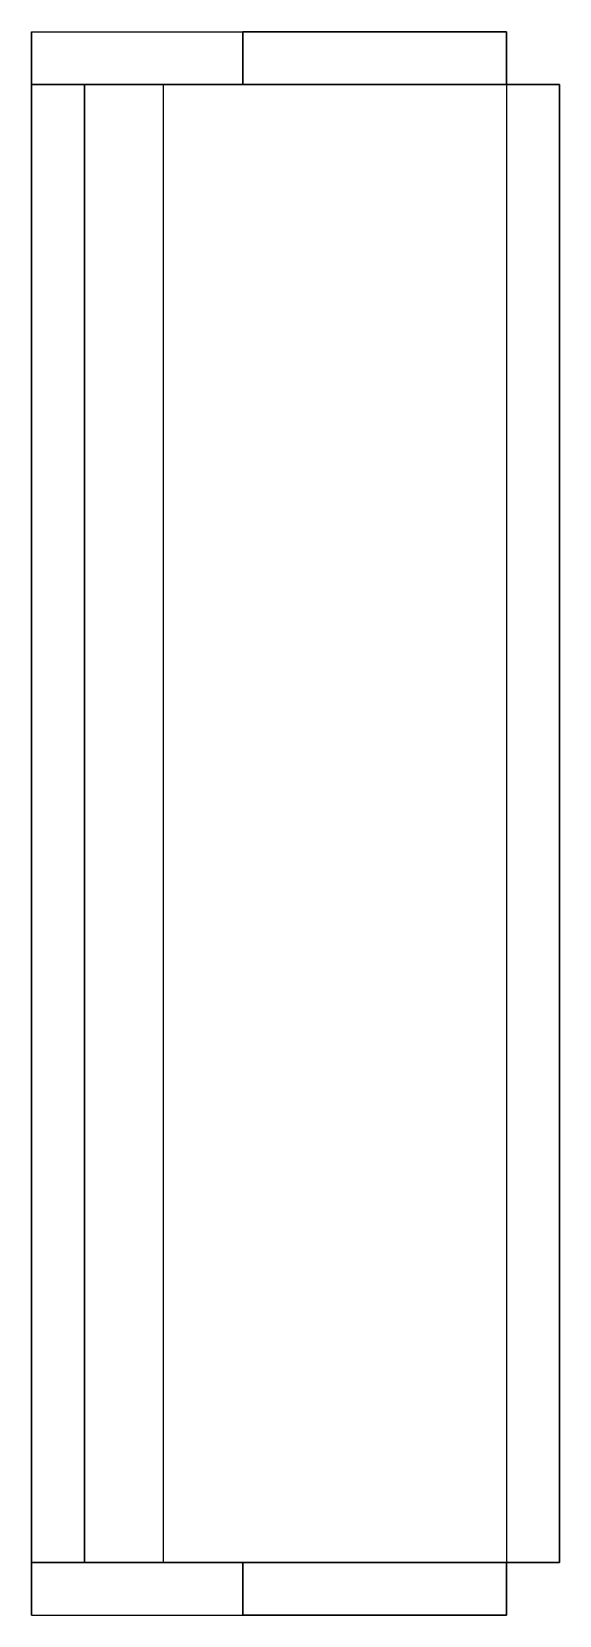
# Model space of a CAD drawing. Extents: x 0 to 0.51, y -0.76 to 0.76.
import ezdxf

# ---------------------------------------------------------------- set-up
doc = ezdxf.new("R2010")
doc.units = 0
doc.header["$LTSCALE"] = 40
doc.layers.get('0').update_dxf_attribs({"linetype": 'CONTINUOUS'})

msp = doc.modelspace()

# ---------------------------------------------------------------- linework, layer by layer
at = {"color": 0, "linetype": 'BYBLOCK'}
for points in [[(0, 0.7112, 0.6731), (0, 0.762, 0.6731), (0.2032, 0.762, 0.6731), (0.2032, 0.7112, 0.6731)], [(0, -0.762), (0, -0.762, 0.6731), (0, 0.762, 0.6731), (0, 0.762)], [(0.2032, 0.762, 0.6731), (0.2032, 0.7112, 0.6731), (0.2032, 0.7112, 0.4064), (0.2032, 0.762, 0.4064)], [(0.2032, 0.7112, 0.4064), (0.2032, 0.762, 0.4064), (0.4572, 0.762, 0.4064), (0.4572, 0.7112, 0.4064)], [(0.4572, 0.762, 0.4064), (0.4572, 0.7112, 0.4064), (0.4572, 0.7112), (0.4572, 0.762)], [(0, -0.7112, 0.6731), (0, 0.7112, 0.6731), (0, 0.7112, 0.6858), (0, -0.7112, 0.6858)], [(0, 0.7112, 0.6858), (0, -0.7112, 0.6858), (0.0508, -0.7112, 0.6858), (0.0508, 0.7112, 0.6858)], [(0.0508, 0.7112, 0.6731), (0.0508, 0.7112, 0.6858), (0, 0.7112, 0.6858), (0, 0.7112, 0.6731)], [(0.0508, -0.7112, 0.6858), (0.0508, 0.7112, 0.6858), (0.0508, 0.7112, 0.5842), (0.0508, -0.7112, 0.5842)], [(0.0508, 0.7112, 0.5842), (0.0508, -0.7112, 0.5842), (0.127, -0.7112, 0.2667), (0.127, 0.7112, 0.2667)], [(0.127, -0.7112, 0.2667), (0.127, 0.7112, 0.2667), (0.508, 0.7112, 0.2667), (0.508, -0.7112, 0.2667)], [(0.508, -0.7112, 0.2286), (0.508, 0.7112, 0.2286), (0.4572, 0.7112, 0.2286), (0.4572, -0.7112, 0.2286)], [(0.4572, 0.7112, 0.2286), (0.508, 0.7112, 0.2286), (0.508, 0.7112, 0.2667), (0.4572, 0.7112, 0.2667)], [(0.508, 0.7112, 0.2667), (0.508, -0.7112, 0.2667), (0.508, -0.7112, 0.2286), (0.508, 0.7112, 0.2286)], [(0, -0.7112, 0.6731), (0, -0.762, 0.6731), (0.2032, -0.762, 0.6731), (0.2032, -0.7112, 0.6731)], [(0.0508, -0.7112, 0.6731), (0.0508, -0.7112, 0.6858), (0, -0.7112, 0.6858), (0, -0.7112, 0.6731)], [(0.2032, -0.762, 0.6731), (0.2032, -0.7112, 0.6731), (0.2032, -0.7112, 0.4064), (0.2032, -0.762, 0.4064)], [(0.2032, -0.7112, 0.4064), (0.2032, -0.762, 0.4064), (0.4572, -0.762, 0.4064), (0.4572, -0.7112, 0.4064)], [(0.4572, -0.762, 0.4064), (0.4572, -0.7112, 0.4064), (0.4572, -0.7112), (0.4572, -0.762)], [(0.4572, -0.7112, 0.2286), (0.508, -0.7112, 0.2286), (0.508, -0.7112, 0.2667), (0.4572, -0.7112, 0.2667)]]:
    msp.add_3dface(points, dxfattribs=at)
for points, invisible_edges in [([(0.4572, 0.762), (0.4572, 0.762, 0.4064), (0.2032, 0.762, 0.4064), (0, 0.762)], 4), ([(0.2032, 0.762, 0.4064), (0, 0.762), (0, 0.762, 0.6731), (0.2032, 0.762, 0.6731)], 1), ([(0.4572, 0.7112), (0.4572, 0.7112, 0.4064), (0.2032, 0.7112, 0.4064), (0, 0.7112)], 4), ([(0.2032, 0.7112, 0.4064), (0, 0.7112), (0, 0.7112, 0.6731), (0.2032, 0.7112, 0.6731)], 1), ([(0.4572, -0.7112), (0.4572, -0.7112, 0.4064), (0.2032, -0.7112, 0.4064), (0, -0.7112)], 4), ([(0.2032, -0.7112, 0.4064), (0, -0.7112), (0, -0.7112, 0.6731), (0.2032, -0.7112, 0.6731)], 1), ([(0.4572, -0.762), (0.4572, -0.762, 0.4064), (0.2032, -0.762, 0.4064), (0, -0.762)], 4), ([(0.2032, -0.762, 0.4064), (0, -0.762), (0, -0.762, 0.6731), (0.2032, -0.762, 0.6731)], 1)]:
    msp.add_3dface(points, dxfattribs=dict(at, invisible_edges=invisible_edges))

doc.saveas('drawing.dxf')
